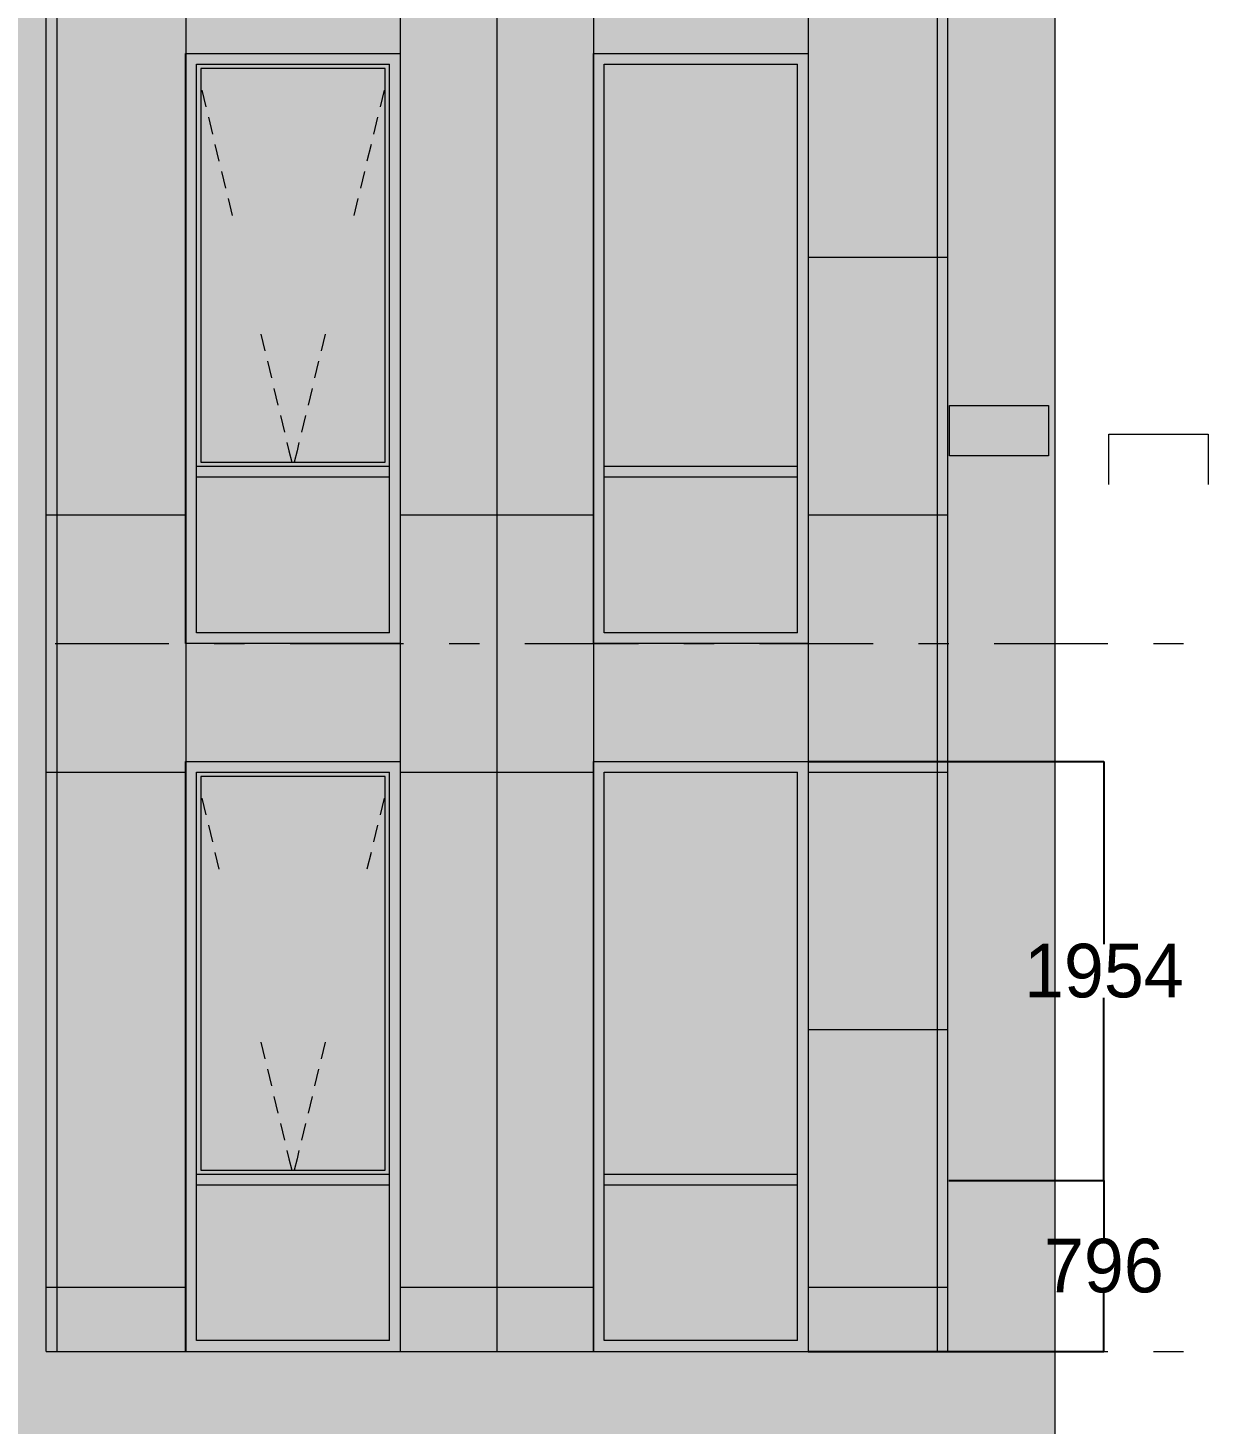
# Model space of a CAD drawing. Header units: millimetres. Extents: x 1499747 to 4230374, y -28481 to 441852.
# Drawn here: x 4123228 to 4128726, y 383589 to 390097 of the extents above; entities that cross this region are included whole.
import ezdxf

# ---------------------------------------------------------------- set-up
doc = ezdxf.new("R2010")
doc.units = ezdxf.units.MM
doc.header["$MEASUREMENT"] = 0
doc.layers.add('FTP Cable', color=130, linetype='Continuous', lineweight=30)
doc.layers.add('Чертеж и Рисунок', color=7, linetype='Continuous')
doc.dimstyles.get("Standard").update_dxf_attribs({"dimtxt": 0.18, "dimasz": 0.18, "dimexe": 0.18, "dimexo": 0.0625, "dimgap": 0.09, "dimtad": 0, "dimtih": 1, "dimtoh": 1, "dimdec": 4, "dimzin": 0, "dimdsep": 46, "dimtxsty": 'Standard', "dimcen": 0.09, "dimadec": 0, "dimazin": 0, "dimtfac": 1, "dimtdec": 4, "dimtofl": 0, "dimtmove": 0, "dimatfit": 3, "dimfxl": 1, "dimtolj": 1, "dimtzin": 0, "dimarcsym": 0})

# ---------------------------------------------------------------- blocks, each defined once
blk = doc.blocks.new('*D1143')
at = {"layer": 'Defpoints', "color": 0, "lineweight": 30, "transparency": 16777216}
for p in [(4126862.433118689, 386678.3911691884), (4128240.320875818, 386678.3911691884), (4127518.234120606, 384724.8244833526)]:
    blk.add_point(p, dxfattribs=at)
at = {"layer": 'FTP Cable', "color": 0, "lineweight": -2, "transparency": 16777216}
for p, q in [((4126862.495618689, 386678.3911691884), (4128240.500875818, 386678.3911691884)), ((4128240.320875818, 386678.2111691884), (4128240.320875818, 385826.6978262705)), ((4128240.320875818, 384725.0044833526), (4128240.320875818, 385576.5178262704)), ((4127518.296620606, 384724.8244833526), (4128240.500875818, 384724.8244833526))]:
    blk.add_line(p, q, dxfattribs=at)
at = {"layer": 'FTP Cable', "color": 0, "lineweight": 30, "transparency": 16777216}
for points in [[(4128240.290875818, 386678.2111691884), (4128240.350875818, 386678.2111691884), (4128240.320875818, 386678.3911691884)], [(4128240.290875818, 384725.0044833526), (4128240.350875818, 384725.0044833526), (4128240.320875818, 384724.8244833526)]]:
    blk.add_solid(points, dxfattribs=at)
at = {"layer": 'FTP Cable', "color": 0, "lineweight": 25, "transparency": 16777216, "insert": (4128240.320875817, 385701.6078262692), "char_height": 250, "attachment_point": 5}
blk.add_mtext('\\A1;1954', dxfattribs=at)
blk = doc.blocks.new('*D1148')
at = {"layer": 'Defpoints', "color": 0, "lineweight": 30, "transparency": 16777216}
for p in [(4127518.234120606, 384724.8244833526), (4126862.633118995, 383928.3869677995), (4128240.320875818, 383928.3869677995)]:
    blk.add_point(p, dxfattribs=at)
at = {"layer": 'FTP Cable', "color": 0, "lineweight": -2, "transparency": 16777216}
for p, q in [((4127518.296620606, 384724.8244833526), (4128240.500875818, 384724.8244833526)), ((4128240.320875818, 384724.6444833526), (4128240.320875818, 384451.695725576)), ((4128240.320875818, 383928.5669677994), (4128240.320875818, 384201.515725576)), ((4126862.695618995, 383928.3869677995), (4128240.500875818, 383928.3869677995))]:
    blk.add_line(p, q, dxfattribs=at)
at = {"layer": 'FTP Cable', "color": 0, "lineweight": 30, "transparency": 16777216}
for points in [[(4128240.290875818, 384724.6444833526), (4128240.350875818, 384724.6444833526), (4128240.320875818, 384724.8244833526)], [(4128240.290875818, 383928.5669677994), (4128240.350875818, 383928.5669677994), (4128240.320875818, 383928.3869677995)]]:
    blk.add_solid(points, dxfattribs=at)
at = {"layer": 'FTP Cable', "color": 0, "lineweight": 25, "transparency": 16777216, "insert": (4128240.320875817, 384326.6057255748), "char_height": 250, "attachment_point": 5}
blk.add_mtext('\\A1;796', dxfattribs=at)

msp = doc.modelspace()

# ---------------------------------------------------------------- hatches: boundary and pattern name
at = {"layer": 'Чертеж и Рисунок', "linetype": 'Continuous', "lineweight": 0, "true_color": 0xbc9a89}
for points in [[(4128012.73487609, 373528.3710789105), (4128012.73487609, 400428.4121761327), (4127512.734112201, 400428.4121761327), (4127512.734112201, 373528.3710789105)], [(4123312.427695076, 399928.4114122438), (4122812.426931188, 399928.4114122438), (4122812.426931188, 374028.3718427994), (4123312.427695076, 374028.3718427994)], [(4123312.427695076, 383928.3869677993), (4123312.427695076, 383428.3862039105), (4127512.734112201, 383428.3862039105), (4127512.734112201, 383928.3869677993)]]:
    msp.add_hatch(color=33, dxfattribs=at).paths.add_polyline_path(points)
at = {"layer": 'Чертеж и Рисунок', "linetype": 'Continuous', "lineweight": 0, "true_color": 0xffffff}
h = msp.add_hatch(color=7, dxfattribs=at)
h.paths.add_polyline_path([(4123312.427695076, 383928.3869677993), (4123962.828713777, 383928.3869677993), (4123962.828713777, 386678.3912228325), (4124962.830235594, 386678.3912228325), (4124962.830235594, 383928.3869677993), (4125862.631639495, 383928.3869677993), (4125862.631639495, 386678.3912228325), (4126862.633161312, 386678.3912228325), (4126862.633161312, 383928.3869677993), (4127512.734147368, 383928.3869677993), (4127512.734147368, 393328.4013289105), (4123312.427695076, 393328.4013289105)])
h.paths.add_polyline_path([(4124962.830235594, 390528.3970958363), (4123962.828713777, 390528.3970958363), (4123962.828713777, 393278.4012107982), (4124962.830235594, 393278.4012107982)], flags=0)
h.paths.add_polyline_path([(4123962.828713777, 387228.3919617822), (4123962.828713777, 389978.3962168154), (4124962.830235594, 389978.3962168154), (4124962.830235594, 387228.3919617822)], flags=0)
h.paths.add_polyline_path([(4125862.631639495, 393278.4012107982), (4126862.633161312, 393278.4012107982), (4126862.633161312, 390528.3970958363), (4125862.631639495, 390528.3970958363)], flags=0)
h.paths.add_polyline_path([(4125862.631639495, 389978.3962168154), (4126862.633161312, 389978.3962168154), (4126862.633161312, 387228.3919617822), (4125862.631639495, 387228.3919617822)], flags=0)
at = {"layer": 'Чертеж и Рисунок', "linetype": 'Continuous', "lineweight": 0, "true_color": 0x2e2e2e}
for points in [[(4123962.828688743, 389628.3956761327), (4124012.828765132, 389628.3956761327), (4124012.828765132, 389928.396134466), (4123962.828688743, 389978.3962108549)], [(4124462.829452632, 389978.3962108549), (4123962.828688743, 389978.3962108549), (4124012.828765132, 389928.396134466), (4124462.829452632, 389928.396134466)], [(4124462.829452632, 389978.3962108549), (4124462.829452632, 389928.396134466), (4124912.830140132, 389928.396134466), (4124962.83021652, 389978.3962108549)], [(4124962.83021652, 389628.3956761327), (4124962.83021652, 389978.3962108549), (4124912.830140132, 389928.396134466), (4124912.830140132, 389628.3956761327)], [(4125862.631591215, 389628.3956761327), (4125912.631667604, 389628.3956761327), (4125912.631667604, 389928.396134466), (4125862.631591215, 389978.3962108549)], [(4126362.632355104, 389978.3962108549), (4125862.631591215, 389978.3962108549), (4125912.631667604, 389928.396134466), (4126362.632355104, 389928.396134466)], [(4126362.632355104, 389978.3962108549), (4126362.632355104, 389928.396134466), (4126812.633042604, 389928.396134466), (4126862.633118993, 389978.3962108549)], [(4126862.633118993, 389628.3956761327), (4126862.633118993, 389978.3962108549), (4126812.633042604, 389928.396134466), (4126812.633042604, 389628.3956761327)], [(4123962.828688743, 388228.3935372438), (4124012.828765132, 388228.3935372438), (4124012.828765132, 389628.3956761327), (4123962.828688743, 389628.3956761327)], [(4124962.83021652, 388228.3935372438), (4124962.83021652, 389628.3956761327), (4124912.830140132, 389628.3956761327), (4124912.830140132, 388228.3935372438)], [(4125862.631591215, 388228.3935372438), (4125912.631667604, 388228.3935372438), (4125912.631667604, 389628.3956761327), (4125862.631591215, 389628.3956761327)], [(4126862.633118993, 388228.3935372438), (4126862.633118993, 389628.3956761327), (4126812.633042604, 389628.3956761327), (4126812.633042604, 388228.3935372438)], [(4123962.828688743, 388028.3932316882), (4124012.828765132, 388028.3932316882), (4124012.828765132, 388228.3935372438), (4123962.828688743, 388228.3935372438)], [(4124962.83021652, 388028.3932316882), (4124962.83021652, 388228.3935372438), (4124912.830140132, 388228.3935372438), (4124912.830140132, 388028.3932316882)], [(4125862.631591215, 388028.3932316882), (4125912.631667604, 388028.3932316882), (4125912.631667604, 388228.3935372438), (4125862.631591215, 388228.3935372438)], [(4126862.633118993, 388028.3932316882), (4126862.633118993, 388228.3935372438), (4126812.633042604, 388228.3935372438), (4126812.633042604, 388028.3932316882)], [(4123962.828688743, 388028.3932316882), (4123962.828688743, 387228.392009466), (4124012.828765132, 387278.3920858549), (4124012.828765132, 388028.3932316882)], [(4124012.828765132, 388003.3931934938), (4124462.829452632, 388003.3931934938), (4124462.829452632, 388053.3932698827), (4124012.828765132, 388053.3932698827)], [(4124462.829452632, 388053.3932698827), (4124462.829452632, 388003.3931934938), (4124912.830140132, 388003.3931934938), (4124912.830140132, 388053.3932698827)], [(4124962.83021652, 388028.3932316882), (4124912.830140132, 388028.3932316882), (4124912.830140132, 387278.3920858549), (4124962.83021652, 387228.392009466)], [(4125862.631591215, 388028.3932316882), (4125862.631591215, 387228.392009466), (4125912.631667604, 387278.3920858549), (4125912.631667604, 388028.3932316882)], [(4125912.631667604, 388003.3931934938), (4126362.632355104, 388003.3931934938), (4126362.632355104, 388053.3932698827), (4125912.631667604, 388053.3932698827)], [(4126362.632355104, 388053.3932698827), (4126362.632355104, 388003.3931934938), (4126812.633042604, 388003.3931934938), (4126812.633042604, 388053.3932698827)], [(4126862.633118993, 388028.3932316882), (4126812.633042604, 388028.3932316882), (4126812.633042604, 387278.3920858549), (4126862.633118993, 387228.392009466)], [(4124012.828765132, 387278.3920858549), (4123962.828688743, 387228.392009466), (4124462.829452632, 387228.392009466), (4124462.829452632, 387278.3920858549)], [(4124462.829452632, 387228.392009466), (4124962.83021652, 387228.392009466), (4124912.830140132, 387278.3920858549), (4124462.829452632, 387278.3920858549)], [(4126362.632355104, 387228.392009466), (4126362.632355104, 387278.3920858549), (4125912.631667604, 387278.3920858549), (4125862.631591215, 387228.392009466)], [(4126362.632355104, 387228.392009466), (4126862.633118993, 387228.392009466), (4126812.633042604, 387278.3920858549), (4126362.632355104, 387278.3920858549)], [(4123962.828688743, 386328.390634466), (4124012.828765132, 386328.390634466), (4124012.828765132, 386628.3910927994), (4123962.828688743, 386678.3911691883)], [(4124462.829452632, 386678.3911691883), (4123962.828688743, 386678.3911691883), (4124012.828765132, 386628.3910927994), (4124462.829452632, 386628.3910927994)], [(4124462.829452632, 386678.3911691883), (4124462.829452632, 386628.3910927994), (4124912.830140132, 386628.3910927994), (4124962.83021652, 386678.3911691883)], [(4124962.83021652, 386328.390634466), (4124962.83021652, 386678.3911691883), (4124912.830140132, 386628.3910927994), (4124912.830140132, 386328.390634466)], [(4125862.631591215, 386328.390634466), (4125912.631667604, 386328.390634466), (4125912.631667604, 386628.3910927994), (4125862.631591215, 386678.3911691883)], [(4126362.632355104, 386678.3911691883), (4125862.631591215, 386678.3911691883), (4125912.631667604, 386628.3910927994), (4126362.632355104, 386628.3910927994)], [(4126362.632355104, 386678.3911691883), (4126362.632355104, 386628.3910927994), (4126812.633042604, 386628.3910927994), (4126862.633118993, 386678.3911691883)], [(4126862.633118993, 386328.390634466), (4126862.633118993, 386678.3911691883), (4126812.633042604, 386628.3910927994), (4126812.633042604, 386328.390634466)], [(4123962.828688743, 384928.3884955772), (4124012.828765132, 384928.3884955772), (4124012.828765132, 386328.390634466), (4123962.828688743, 386328.390634466)], [(4124962.83021652, 384928.3884955772), (4124962.83021652, 386328.390634466), (4124912.830140132, 386328.390634466), (4124912.830140132, 384928.3884955772)], [(4125862.631591215, 384928.3884955772), (4125912.631667604, 384928.3884955772), (4125912.631667604, 386328.390634466), (4125862.631591215, 386328.390634466)], [(4126862.633118993, 384928.3884955772), (4126862.633118993, 386328.390634466), (4126812.633042604, 386328.390634466), (4126812.633042604, 384928.3884955772)], [(4123962.828688743, 384728.3881900216), (4124012.828765132, 384728.3881900216), (4124012.828765132, 384928.3884955772), (4123962.828688743, 384928.3884955772)], [(4124962.83021652, 384728.3881900216), (4124962.83021652, 384928.3884955772), (4124912.830140132, 384928.3884955772), (4124912.830140132, 384728.3881900216)], [(4125862.631591215, 384728.3881900216), (4125912.631667604, 384728.3881900216), (4125912.631667604, 384928.3884955772), (4125862.631591215, 384928.3884955772)], [(4126862.633118993, 384728.3881900216), (4126862.633118993, 384928.3884955772), (4126812.633042604, 384928.3884955772), (4126812.633042604, 384728.3881900216)], [(4124012.828765132, 384703.3881518272), (4124462.829452632, 384703.3881518272), (4124462.829452632, 384753.388228216), (4124012.828765132, 384753.388228216)], [(4124462.829452632, 384753.388228216), (4124462.829452632, 384703.3881518272), (4124912.830140132, 384703.3881518272), (4124912.830140132, 384753.388228216)], [(4125912.631667604, 384703.3881518272), (4126362.632355104, 384703.3881518272), (4126362.632355104, 384753.388228216), (4125912.631667604, 384753.388228216)], [(4126362.632355104, 384753.388228216), (4126362.632355104, 384703.3881518272), (4126812.633042604, 384703.3881518272), (4126812.633042604, 384753.388228216)], [(4123962.828688743, 384728.3881900216), (4123962.828688743, 383928.3869677993), (4124012.828765132, 383978.3870441882), (4124012.828765132, 384728.3881900216)], [(4124962.83021652, 384728.3881900216), (4124912.830140132, 384728.3881900216), (4124912.830140132, 383978.3870441882), (4124962.83021652, 383928.3869677993)], [(4125862.631591215, 384728.3881900216), (4125862.631591215, 383928.3869677993), (4125912.631667604, 383978.3870441882), (4125912.631667604, 384728.3881900216)], [(4126862.633118993, 384728.3881900216), (4126812.633042604, 384728.3881900216), (4126812.633042604, 383978.3870441882), (4126862.633118993, 383928.3869677993)], [(4124012.828765132, 383978.3870441882), (4123962.828688743, 383928.3869677993), (4124462.829452632, 383928.3869677993), (4124462.829452632, 383978.3870441882)], [(4124462.829452632, 383928.3869677993), (4124962.83021652, 383928.3869677993), (4124912.830140132, 383978.3870441882), (4124462.829452632, 383978.3870441882)], [(4126362.632355104, 383928.3869677993), (4126362.632355104, 383978.3870441882), (4125912.631667604, 383978.3870441882), (4125862.631591215, 383928.3869677993)], [(4126362.632355104, 383928.3869677993), (4126862.633118993, 383928.3869677993), (4126812.633042604, 383978.3870441882), (4126362.632355104, 383978.3870441882)]]:
    msp.add_hatch(color=250, dxfattribs=at).paths.add_polyline_path(points)
at = {"layer": 'Чертеж и Рисунок', "linetype": 'Continuous', "lineweight": 0, "true_color": 0xf7fdff}
for points in [[(4124012.828765132, 388053.3932698827), (4124032.828795687, 388073.3933004382), (4124032.828795687, 389908.3961039105), (4124012.828765132, 389928.396134466)], [(4124912.830140132, 389928.396134466), (4124012.828765132, 389928.396134466), (4124032.828795687, 389908.3961039105), (4124892.830109576, 389908.3961039105)], [(4124912.830140132, 388053.3932698827), (4124912.830140132, 389928.396134466), (4124892.830109576, 389908.3961039105), (4124892.830109576, 388073.3933004382)], [(4124912.830140132, 388053.3932698827), (4124892.830109576, 388073.3933004382), (4124032.828795687, 388073.3933004382), (4124012.828765132, 388053.3932698827)], [(4124012.828765132, 384753.388228216), (4124032.828795687, 384773.3882587716), (4124032.828795687, 386608.3910622438), (4124012.828765132, 386628.3910927994)], [(4124912.830140132, 386628.3910927994), (4124012.828765132, 386628.3910927994), (4124032.828795687, 386608.3910622438), (4124892.830109576, 386608.3910622438)], [(4124912.830140132, 384753.388228216), (4124912.830140132, 386628.3910927994), (4124892.830109576, 386608.3910622438), (4124892.830109576, 384773.3882587716)], [(4124912.830140132, 384753.388228216), (4124892.830109576, 384773.3882587716), (4124032.828795687, 384773.3882587716), (4124012.828765132, 384753.388228216)]]:
    msp.add_hatch(color=7, dxfattribs=at).paths.add_polyline_path(points)
at = {"layer": 'Чертеж и Рисунок', "linetype": 'Continuous', "lineweight": 0, "true_color": 0x84adf9}
for points in [[(4124032.828795687, 388073.3933004382), (4124892.830109576, 388073.3933004382), (4124892.830109576, 389908.3961039105), (4124032.828795687, 389908.3961039105)], [(4125912.631667604, 388053.3932698827), (4126812.633042604, 388053.3932698827), (4126812.633042604, 388228.3935372438), (4126812.633042604, 389628.3956761327), (4126812.633042604, 389928.396134466), (4125912.631667604, 389928.396134466)], [(4124012.828765132, 387278.3920858549), (4124912.830140132, 387278.3920858549), (4124912.830140132, 388003.3931934938), (4124012.828765132, 388003.3931934938)], [(4126812.633042604, 388003.3931934938), (4125912.631667604, 388003.3931934938), (4125912.631667604, 387278.3920858549), (4126812.633042604, 387278.3920858549)], [(4124032.828795687, 384773.3882587716), (4124892.830109576, 384773.3882587716), (4124892.830109576, 386608.3910622438), (4124032.828795687, 386608.3910622438)], [(4125912.631667604, 384753.388228216), (4126812.633042604, 384753.388228216), (4126812.633042604, 384928.3884955772), (4126812.633042604, 386328.390634466), (4126812.633042604, 386628.3910927994), (4125912.631667604, 386628.3910927994)], [(4124012.828765132, 384703.3881518272), (4124012.828765132, 383978.3870441882), (4124912.830140132, 383978.3870441882), (4124912.830140132, 384703.3881518272)], [(4126812.633042604, 384703.3881518272), (4125912.631667604, 384703.3881518272), (4125912.631667604, 383978.3870441882), (4126812.633042604, 383978.3870441882)]]:
    msp.add_hatch(color=161, dxfattribs=at).paths.add_polyline_path(points)

# ---------------------------------------------------------------- linework, layer by layer
at = {"layer": 'Чертеж и Рисунок', "color": 7, "linetype": 'Continuous', "lineweight": 5}
for points in [[(4128012.73487609, 373528.3710789105), (4128012.73487609, 400428.4121761327)], [(4123312.427695076, 383928.3869677993), (4123312.427695076, 393328.4013289105)], [(4127512.734112201, 383928.3869677993), (4127512.734112201, 393328.4013289105)], [(4123962.828688743, 389978.3962108549), (4124962.83021652, 389978.3962108549)], [(4123962.828688743, 387228.392009466), (4123962.828688743, 389978.3962108549)], [(4125862.631591215, 387228.392009466), (4125862.631591215, 389978.3962108549)], [(4125862.631591215, 389978.3962108549), (4126862.633118993, 389978.3962108549)], [(4126862.633118993, 389978.3962108549), (4126862.633118993, 387228.392009466)], [(4124012.828765132, 389628.3956761327), (4124012.828765132, 389928.396134466)], [(4124012.828765132, 389928.396134466), (4124462.829452632, 389928.396134466)], [(4124032.828795687, 389908.3961039105), (4124032.828795687, 388073.3933004382)], [(4124892.830109576, 389908.3961039105), (4124032.828795687, 389908.3961039105)], [(4124462.829452632, 389928.396134466), (4124912.830140132, 389928.396134466)], [(4124892.830109576, 388073.3933004382), (4124892.830109576, 389908.3961039105)], [(4124912.830140132, 389628.3956761327), (4124912.830140132, 389928.396134466)], [(4125912.631667604, 389628.3956761327), (4125912.631667604, 389928.396134466)], [(4125912.631667604, 389928.396134466), (4126362.632355104, 389928.396134466)], [(4126362.632355104, 389928.396134466), (4126812.633042604, 389928.396134466)], [(4126812.633042604, 389628.3956761327), (4126812.633042604, 389928.396134466)], [(4124012.828765132, 388228.3935372438), (4124012.828765132, 389628.3956761327)], [(4124912.830140132, 388228.3935372438), (4124912.830140132, 389628.3956761327)], [(4125912.631667604, 388228.3935372438), (4125912.631667604, 389628.3956761327)], [(4126812.633042604, 388228.3935372438), (4126812.633042604, 389628.3956761327)], [(4127520.634124271, 388102.3933447438), (4127520.634124271, 388338.093704841)], [(4127520.634124271, 388338.093704841), (4127982.534829951, 388338.093704841)], [(4127982.534829951, 388338.093704841), (4127982.534829951, 388102.3933447438)], [(4124012.828765132, 388053.3932698827), (4124012.828765132, 388228.3935372438)], [(4124912.830140132, 388053.3932698827), (4124912.830140132, 388228.3935372438)], [(4125912.631667604, 388053.3932698827), (4125912.631667604, 388228.3935372438)], [(4126812.633042604, 388053.3932698827), (4126812.633042604, 388228.3935372438)], [(4128263.835259715, 387968.5931403271), (4128263.835259715, 388204.2935004244)], [(4128263.835259715, 388204.2935004244), (4128725.635965243, 388204.2935004244)], [(4128725.635965243, 388204.2935004244), (4128725.635965243, 387968.5931403271)], [(4124032.828795687, 388073.3933004382), (4124892.830109576, 388073.3933004382)], [(4127982.534829951, 388102.3933447438), (4127520.634124271, 388102.3933447438)], [(4124012.828765132, 388028.3932316882), (4124012.828765132, 388053.3932698827)], [(4124462.829452632, 388053.3932698827), (4124012.828765132, 388053.3932698827)], [(4124012.828765132, 388003.3931934938), (4124012.828765132, 388028.3932316882)], [(4124912.830140132, 388053.3932698827), (4124462.829452632, 388053.3932698827)], [(4124912.830140132, 388028.3932316882), (4124912.830140132, 388053.3932698827)], [(4124912.830140132, 388003.3931934938), (4124912.830140132, 388028.3932316882)], [(4125912.631667604, 388028.3932316882), (4125912.631667604, 388053.3932698827)], [(4126362.632355104, 388053.3932698827), (4125912.631667604, 388053.3932698827)], [(4125912.631667604, 388003.3931934938), (4125912.631667604, 388028.3932316882)], [(4126812.633042604, 388053.3932698827), (4126362.632355104, 388053.3932698827)], [(4126812.633042604, 388028.3932316882), (4126812.633042604, 388053.3932698827)], [(4126812.633042604, 388003.3931934938), (4126812.633042604, 388028.3932316882)], [(4124012.828765132, 387278.3920858549), (4124012.828765132, 388003.3931934938)], [(4124462.829452632, 388003.3931934938), (4124012.828765132, 388003.3931934938)], [(4124912.830140132, 388003.3931934938), (4124462.829452632, 388003.3931934938)], [(4124912.830140132, 387278.3920858549), (4124912.830140132, 388003.3931934938)], [(4125912.631667604, 387278.3920858549), (4125912.631667604, 388003.3931934938)], [(4126362.632355104, 388003.3931934938), (4125912.631667604, 388003.3931934938)], [(4126812.633042604, 388003.3931934938), (4126362.632355104, 388003.3931934938)], [(4126812.633042604, 387278.3920858549), (4126812.633042604, 388003.3931934938)], [(4124962.83021652, 387228.392009466), (4123962.828688743, 387228.392009466)], [(4124462.829452632, 387278.3920858549), (4124012.828765132, 387278.3920858549)], [(4124912.830140132, 387278.3920858549), (4124462.829452632, 387278.3920858549)], [(4126862.633118993, 387228.392009466), (4125862.631591215, 387228.392009466)], [(4126362.632355104, 387278.3920858549), (4125912.631667604, 387278.3920858549)], [(4126812.633042604, 387278.3920858549), (4126362.632355104, 387278.3920858549)], [(4123962.828688743, 383928.3869677993), (4123962.828688743, 386678.3911691883)], [(4123962.828688743, 386678.3911691883), (4124962.83021652, 386678.3911691883)], [(4125862.631591215, 383928.3869677993), (4125862.631591215, 386678.3911691883)], [(4125862.631591215, 386678.3911691883), (4126862.633118993, 386678.3911691883)], [(4126862.633118993, 386678.3911691883), (4126862.633118993, 383928.3869677993)], [(4124012.828765132, 386328.390634466), (4124012.828765132, 386628.3910927994)], [(4124012.828765132, 386628.3910927994), (4124462.829452632, 386628.3910927994)], [(4124032.828795687, 386608.3910622438), (4124032.828795687, 384773.3882587716)], [(4124892.830109576, 386608.3910622438), (4124032.828795687, 386608.3910622438)], [(4124462.829452632, 386628.3910927994), (4124912.830140132, 386628.3910927994)], [(4124892.830109576, 384773.3882587716), (4124892.830109576, 386608.3910622438)], [(4124912.830140132, 386328.390634466), (4124912.830140132, 386628.3910927994)], [(4125912.631667604, 386328.390634466), (4125912.631667604, 386628.3910927994)], [(4125912.631667604, 386628.3910927994), (4126362.632355104, 386628.3910927994)], [(4126362.632355104, 386628.3910927994), (4126812.633042604, 386628.3910927994)], [(4126812.633042604, 386328.390634466), (4126812.633042604, 386628.3910927994)], [(4124012.828765132, 384928.3884955772), (4124012.828765132, 386328.390634466)], [(4124912.830140132, 384928.3884955772), (4124912.830140132, 386328.390634466)], [(4125912.631667604, 384928.3884955772), (4125912.631667604, 386328.390634466)], [(4126812.633042604, 384928.3884955772), (4126812.633042604, 386328.390634466)], [(4124012.828765132, 384753.388228216), (4124012.828765132, 384928.3884955772)], [(4124912.830140132, 384753.388228216), (4124912.830140132, 384928.3884955772)], [(4125912.631667604, 384753.388228216), (4125912.631667604, 384928.3884955772)], [(4126812.633042604, 384753.388228216), (4126812.633042604, 384928.3884955772)], [(4124012.828765132, 384728.3881900216), (4124012.828765132, 384753.388228216)], [(4124462.829452632, 384753.388228216), (4124012.828765132, 384753.388228216)], [(4124032.828795687, 384773.3882587716), (4124892.830109576, 384773.3882587716)], [(4124912.830140132, 384753.388228216), (4124462.829452632, 384753.388228216)], [(4124912.830140132, 384728.3881900216), (4124912.830140132, 384753.388228216)], [(4125912.631667604, 384728.3881900216), (4125912.631667604, 384753.388228216)], [(4126362.632355104, 384753.388228216), (4125912.631667604, 384753.388228216)], [(4126812.633042604, 384753.388228216), (4126362.632355104, 384753.388228216)], [(4126812.633042604, 384728.3881900216), (4126812.633042604, 384753.388228216)], [(4124012.828765132, 384703.3881518272), (4124012.828765132, 384728.3881900216)], [(4124012.828765132, 383978.3870441882), (4124012.828765132, 384703.3881518272)], [(4124462.829452632, 384703.3881518272), (4124012.828765132, 384703.3881518272)], [(4124912.830140132, 384703.3881518272), (4124462.829452632, 384703.3881518272)], [(4124912.830140132, 384703.3881518272), (4124912.830140132, 384728.3881900216)], [(4124912.830140132, 383978.3870441882), (4124912.830140132, 384703.3881518272)], [(4125912.631667604, 384703.3881518272), (4125912.631667604, 384728.3881900216)], [(4125912.631667604, 383978.3870441882), (4125912.631667604, 384703.3881518272)], [(4126362.632355104, 384703.3881518272), (4125912.631667604, 384703.3881518272)], [(4126812.633042604, 384703.3881518272), (4126362.632355104, 384703.3881518272)], [(4126812.633042604, 384703.3881518272), (4126812.633042604, 384728.3881900216)], [(4126812.633042604, 383978.3870441882), (4126812.633042604, 384703.3881518272)], [(4124462.829452632, 383978.3870441882), (4124012.828765132, 383978.3870441882)], [(4124912.830140132, 383978.3870441882), (4124462.829452632, 383978.3870441882)], [(4126362.632355104, 383978.3870441882), (4125912.631667604, 383978.3870441882)], [(4126812.633042604, 383978.3870441882), (4126362.632355104, 383978.3870441882)], [(4123312.427695076, 383928.3869677993), (4127512.734112201, 383928.3869677993)]]:
    msp.add_lwpolyline(points, dxfattribs=at)
at = {"layer": 'Чертеж и Рисунок', "color": 253, "linetype": 'Continuous', "lineweight": 5, "true_color": 0xaaaaaa}
for points in [[(4123363.427772993, 393328.4013289105), (4123363.427772993, 383928.3869677993)], [(4125412.730903868, 393328.4013289105), (4125412.730903868, 383928.3869677993)], [(4127463.03403627, 393328.4013289105), (4127463.03403627, 383928.3869677993)], [(4123963.42868966, 390528.3970511327), (4123963.42868966, 389978.3962108549)], [(4124962.83021652, 390528.3970511327), (4124962.83021652, 389978.3962108549)], [(4125863.031591826, 390528.3970511327), (4125863.031591826, 389978.3962108549)], [(4126862.433118687, 390528.3970511327), (4126862.433118687, 389978.3962108549)], [(4123963.42868966, 389978.3962108549), (4123963.42868966, 387228.392009466)], [(4124962.83021652, 389978.3962108549), (4124962.83021652, 387228.392009466)], [(4125863.031591826, 389978.3962108549), (4125863.031591826, 387228.392009466)], [(4126862.433118687, 389978.3962108549), (4126862.433118687, 387228.392009466)], [(4126862.633118993, 389028.1947591605), (4127512.734112201, 389028.1947591605)], [(4123312.427695076, 387828.1929258271), (4123962.828688743, 387828.1929258271)], [(4124962.83021652, 387828.1929258271), (4125862.531591062, 387828.1929258271)], [(4126862.433118687, 387828.1929258271), (4126862.633118993, 387828.1929258271)], [(4126862.633118993, 387828.1929258271), (4127512.734112201, 387828.1929258271)], [(4123963.42868966, 387228.392009466), (4123963.42868966, 386678.3911691883)], [(4124962.83021652, 387228.392009466), (4124962.83021652, 386678.3911691883)], [(4125863.031591826, 387228.392009466), (4125863.031591826, 386678.3911691883)], [(4126862.433118687, 387228.392009466), (4126862.433118687, 386678.3911691883)], [(4123963.42868966, 386678.3911691883), (4123963.42868966, 383928.3869677993)], [(4124962.83021652, 386678.3911691883), (4124962.83021652, 383928.3869677993)], [(4125863.031591826, 386678.3911691883), (4125863.031591826, 383928.3869677993)], [(4126862.433118687, 386678.3911691883), (4126862.433118687, 383928.3869677993)], [(4123312.427695076, 386628.1910924938), (4123962.828688743, 386628.1910924938)], [(4124962.83021652, 386628.1910924938), (4125862.531591062, 386628.1910924938)], [(4126862.433118687, 386628.1910924938), (4126862.633118993, 386628.1910924938)], [(4126862.633118993, 386628.1910924938), (4127512.734112201, 386628.1910924938)], [(4126862.633118993, 385428.1892591605), (4127512.734112201, 385428.1892591605)], [(4123312.427695076, 384228.1874258271), (4123962.828688743, 384228.1874258271)], [(4124962.83021652, 384228.1874258271), (4125862.531591062, 384228.1874258271)], [(4126862.433118687, 384228.1874258271), (4126862.633118993, 384228.1874258271)], [(4126862.633118993, 384228.1874258271), (4127512.734112201, 384228.1874258271)]]:
    msp.add_lwpolyline(points, dxfattribs=at)
at = {"layer": 'Чертеж и Рисунок', "color": 23, "linetype": 'Continuous', "lineweight": 5, "true_color": 0xbf8080}
for points in [[(4124038.32880409, 389807.0959491465), (4124057.02883266, 389729.2958302855)], [(4124887.330101173, 389807.0959491465), (4124868.530072451, 389729.2958302855)], [(4124068.828850687, 389680.6957560354), (4124087.528879257, 389602.8956371744)], [(4124856.730054423, 389680.6957560354), (4124838.030025854, 389602.8956371744)], [(4124099.328897284, 389554.2955629244), (4124118.028925854, 389476.595444216)], [(4124826.230007826, 389554.2955629244), (4124807.529979257, 389476.595444216)], [(4124129.828943882, 389427.995369966), (4124148.528972451, 389350.1952511049)], [(4124795.729961229, 389427.995369966), (4124777.02993266, 389350.1952511049)], [(4124160.328990479, 389301.5951768549), (4124179.029019048, 389223.7950579938)], [(4124765.229914632, 389301.5951768549), (4124746.529886062, 389223.7950579938)], [(4124312.829223465, 388669.6942114522), (4124331.629252187, 388591.9940927438)], [(4124612.729681646, 388669.6942114522), (4124594.029653076, 388591.9940927438)], [(4124343.329270062, 388543.3940184938), (4124362.129298785, 388465.5938996327)], [(4124582.229635049, 388543.3940184938), (4124563.429606326, 388465.5938996327)], [(4124373.82931666, 388416.9938253827), (4124392.629345382, 388339.1937065216)], [(4124551.729588451, 388416.9938253827), (4124532.929559729, 388339.1937065216)], [(4124404.329363257, 388290.5936322716), (4124423.129391979, 388212.8935135632)], [(4124521.229541854, 388290.5936322716), (4124502.429513132, 388212.8935135632)], [(4124434.829409854, 388164.2934393132), (4124444.029423909, 388126.1933811049)], [(4124490.729495257, 388164.2934393132), (4124481.529481201, 388126.1933811049)], [(4124444.029423909, 388126.1933811049), (4124456.729443313, 388073.3933004382)], [(4124481.529481201, 388126.1933811049), (4124468.829461799, 388073.3933004382)], [(4124038.32880409, 386507.0909074799), (4124057.02883266, 386429.2907886188)], [(4124887.330101173, 386507.0909074799), (4124868.530072451, 386429.2907886188)], [(4124068.828850687, 386380.6907143688), (4124087.528879257, 386302.8905955077)], [(4124856.730054423, 386380.6907143688), (4124838.030025854, 386302.8905955077)], [(4124099.328897284, 386254.2905212577), (4124118.028925854, 386176.5904025494)], [(4124826.230007826, 386254.2905212577), (4124807.529979257, 386176.5904025494)], [(4124312.829223465, 385369.6891697855), (4124331.629252187, 385291.9890510772)], [(4124612.729681646, 385369.6891697855), (4124594.029653076, 385291.9890510772)], [(4124343.329270062, 385243.3889768271), (4124362.129298785, 385165.588857966)], [(4124582.229635049, 385243.3889768271), (4124563.429606326, 385165.588857966)], [(4124373.82931666, 385116.988783716), (4124392.629345382, 385039.1886648549)], [(4124551.729588451, 385116.988783716), (4124532.929559729, 385039.1886648549)], [(4124404.329363257, 384990.588590605), (4124423.129391979, 384912.8884718966)], [(4124521.229541854, 384990.588590605), (4124502.429513132, 384912.8884718966)], [(4124434.829409854, 384864.2883976466), (4124444.029423909, 384826.1883394382)], [(4124444.029423909, 384826.1883394382), (4124456.729443313, 384773.3882587716)], [(4124481.529481201, 384826.1883394382), (4124468.829461799, 384773.3882587716)], [(4124490.729495257, 384864.2883976466), (4124481.529481201, 384826.1883394382)]]:
    msp.add_lwpolyline(points, dxfattribs=at)
at = {"layer": 'Чертеж и Рисунок', "color": 1, "linetype": 'Continuous', "lineweight": 0}
for points in [[(4123355.427760771, 387228.392009466), (4123884.62856927, 387228.392009466)], [(4124096.228892548, 387228.392009466), (4124237.42910827, 387228.392009466)], [(4124449.029431548, 387228.392009466), (4124978.230240048, 387228.392009466)], [(4125189.930563479, 387228.392009466), (4125331.030779048, 387228.392009466)], [(4125542.631102326, 387228.392009466), (4126071.831910826, 387228.392009466)], [(4126283.532234257, 387228.392009466), (4126424.632449826, 387228.392009466)], [(4126636.232773104, 387228.392009466), (4127165.433581604, 387228.392009466)], [(4127377.133905035, 387228.392009466), (4127518.234120604, 387228.392009466)], [(4127729.934444034, 387228.392009466), (4128259.035252382, 387228.392009466)], [(4128470.735575812, 387228.392009466), (4128611.835791382, 387228.392009466)], [(4123355.427760771, 383928.3869677993), (4123884.62856927, 383928.3869677993)], [(4124096.228892548, 383928.3869677993), (4124237.42910827, 383928.3869677993)], [(4124449.029431548, 383928.3869677993), (4124978.230240048, 383928.3869677993)], [(4125189.930563479, 383928.3869677993), (4125331.030779048, 383928.3869677993)], [(4125542.631102326, 383928.3869677993), (4126071.831910826, 383928.3869677993)], [(4126283.532234257, 383928.3869677993), (4126424.632449826, 383928.3869677993)], [(4126636.232773104, 383928.3869677993), (4127165.433581604, 383928.3869677993)], [(4127377.133905035, 383928.3869677993), (4127518.234120604, 383928.3869677993)], [(4127729.934444034, 383928.3869677993), (4128259.035252382, 383928.3869677993)], [(4128470.735575812, 383928.3869677993), (4128611.835791382, 383928.3869677993)]]:
    msp.add_lwpolyline(points, dxfattribs=at)

# ---------------------------------------------------------------- dimensions: what is measured, and where the dimension line sits
at = {"layer": 'FTP Cable', "color": 18, "lineweight": 25, "true_color": 0x000000}
for base, p2, picture, middle in [((4128240.320875818, 386678.3911691884), (4126862.433118687, 386678.3911691883), '*D1143', (4128240.320875817, 385701.6078262692)), ((4128240.320875818, 383928.3869677995), (4126862.633118993, 383928.3869677993), '*D1148', (4128240.320875817, 384326.6057255748))]:
    dim = msp.add_linear_dim(base=base, p1=(4127518.234120604, 384724.8244833525), p2=p2, angle=90, dimstyle='Standard', override={"dimtxt": 250, "dimdec": 0, "dimlfac": 1, "dimrnd": 0}, dxfattribs=at)
    dim.commit()
    dim.dimension.update_dxf_attribs({"geometry": picture, "text_midpoint": middle})

doc.saveas('drawing.dxf')
